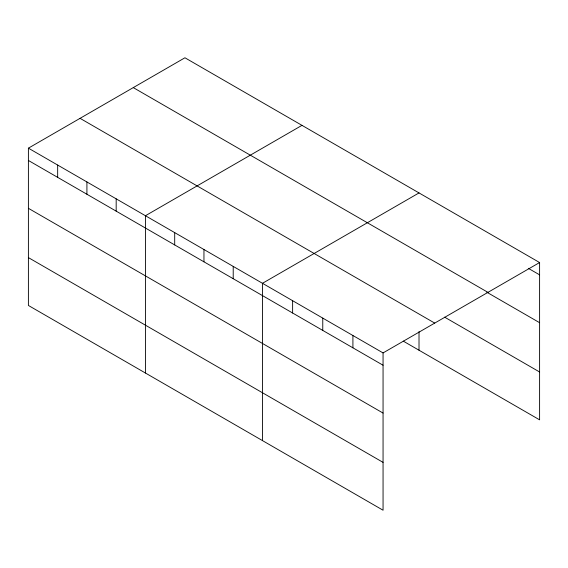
<?xml version="1.0" encoding="UTF-8"?>
<svg xmlns="http://www.w3.org/2000/svg" width="568" height="568" viewBox="0 0 568 568"><rect width="100%" height="100%" fill="white"/><g stroke="black" fill="none" stroke-linecap="round" stroke-linejoin="round"><path stroke-width="0.85" d="M28.4 148.163L383.059 352.92L383.059 510.22L28.4 305.456L28.4 148.163L184.941 57.78L539.6 262.544L539.6 419.837L403.259 341.127M301.977 125.35L145.436 215.733L145.436 373.027M419.014 192.921L262.473 283.304L262.473 440.598M383.059 352.92L539.6 262.544M528.297 268.316L539.6 274.848M133.281 87.607L487.94 292.364M486.847 292.236L539.6 322.695M444.637 317.164L539.6 371.99M80.06 118.336L434.719 323.093M28.4 160.467L383.059 365.224M28.4 208.314L383.059 413.071M28.4 257.609L383.059 462.373M419.014 331.613L419.014 350.222M352.913 335.518L352.913 347.822M322.766 318.108L322.766 330.413M292.619 300.706L292.619 313.011M233.214 266.413L233.214 278.71M203.955 249.515L203.955 261.82M174.696 232.624L174.696 244.929M116.177 198.843L116.177 211.147M86.918 181.945L86.918 194.249M57.659 165.054L57.659 177.358"/></g></svg>
